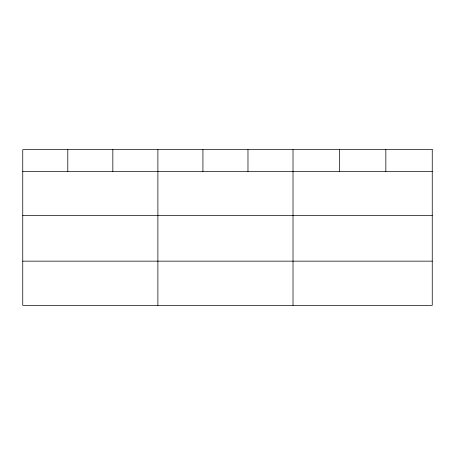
<?xml version="1.0" encoding="UTF-8"?>
<svg xmlns="http://www.w3.org/2000/svg" width="455" height="455" viewBox="0 0 455 455"><rect width="100%" height="100%" fill="white"/><g stroke="black" fill="none" stroke-linecap="round" stroke-linejoin="round"><path stroke-width="0.68" d="M22.75 171.433L432.25 171.433M22.75 215.619L432.25 215.619M22.75 261.153L432.25 261.153M385.84 149.655L385.84 171.433M339.43 149.655L339.43 171.433M293.02 149.655L293.02 305.345M247.975 149.655L247.975 171.433M202.93 149.655L202.93 171.433M157.885 149.655L157.885 305.345M112.84 149.655L112.84 171.433M67.795 149.655L67.795 171.433M432.25 149.655L22.75 149.655L22.75 305.345L432.25 305.345L432.25 149.655"/></g></svg>
